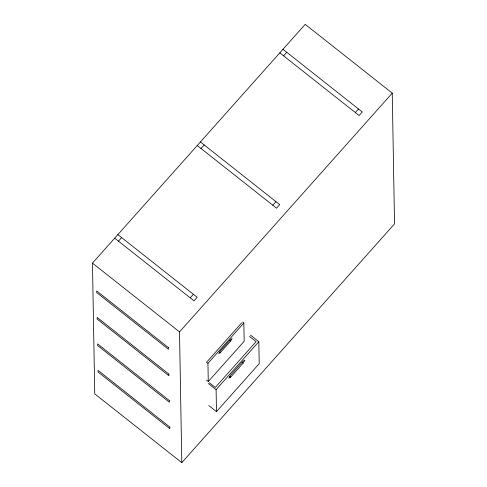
<?xml version="1.0" encoding="UTF-8"?>
<svg xmlns="http://www.w3.org/2000/svg" width="487" height="487" viewBox="0 0 487 487"><rect width="100%" height="100%" fill="white"/><g stroke="black" fill="none" stroke-linecap="round" stroke-linejoin="round"><path stroke-width="0.73" d="M243.098 363.18L244.845 360.21L243.062 361.208L230.637 375.16L228.884 378.125L230.668 377.127L243.098 363.18L242.015 362.322M230.625 341.052L232.098 338.568L230.601 339.415L220.161 351.133L218.687 353.617L220.191 352.771L230.625 341.052L229.718 340.334M92.463 263.132L305.209 24.35L392.254 93.133L394.537 223.868L181.791 462.65L94.746 393.867L92.463 263.132L179.514 331.915L181.791 462.65M118.469 241.168L121.64 237.607M201.021 148.505L204.199 144.943M283.58 55.847L286.758 52.279M190.216 297.867L193.394 294.3M272.775 205.204L275.952 201.636M355.333 112.54L358.505 108.978M179.514 331.915L392.254 93.133M207.267 361.476L241.552 322.991M206.476 380.14L208.266 381.558L207.949 363.32L243.835 323.039L242.648 322.096M208.266 381.558L244.157 341.277L243.835 323.039M208.771 405.525L216.484 411.612L216.1 389.643L258.822 341.691L250.519 335.129M216.484 411.612L259.206 363.661L258.822 341.691M282.977 49.297L362.285 111.961L359.108 115.522L279.806 52.864M200.425 141.96L279.727 204.625L276.549 208.186L197.247 145.522M249.539 336.45L256.101 341.637L215.284 387.445L209.319 382.733M117.866 234.624L197.168 297.283L193.996 300.85L114.689 238.186M219.278 352.046L220.191 352.771M229.584 376.268L230.668 377.127M206.159 361.908L207.949 363.32M208.387 383.555L216.1 389.643M168.423 347.633L96.676 290.94L96.7 292.596L168.453 349.289L168.423 347.633M168.886 374.113L97.132 317.421L97.163 319.07L168.916 375.769L168.886 374.113M169.348 400.594L97.595 343.895L97.625 345.551L169.379 402.244L169.348 400.594M169.811 427.069L98.057 370.376L98.088 372.025L169.841 428.724L169.811 427.069"/></g></svg>
